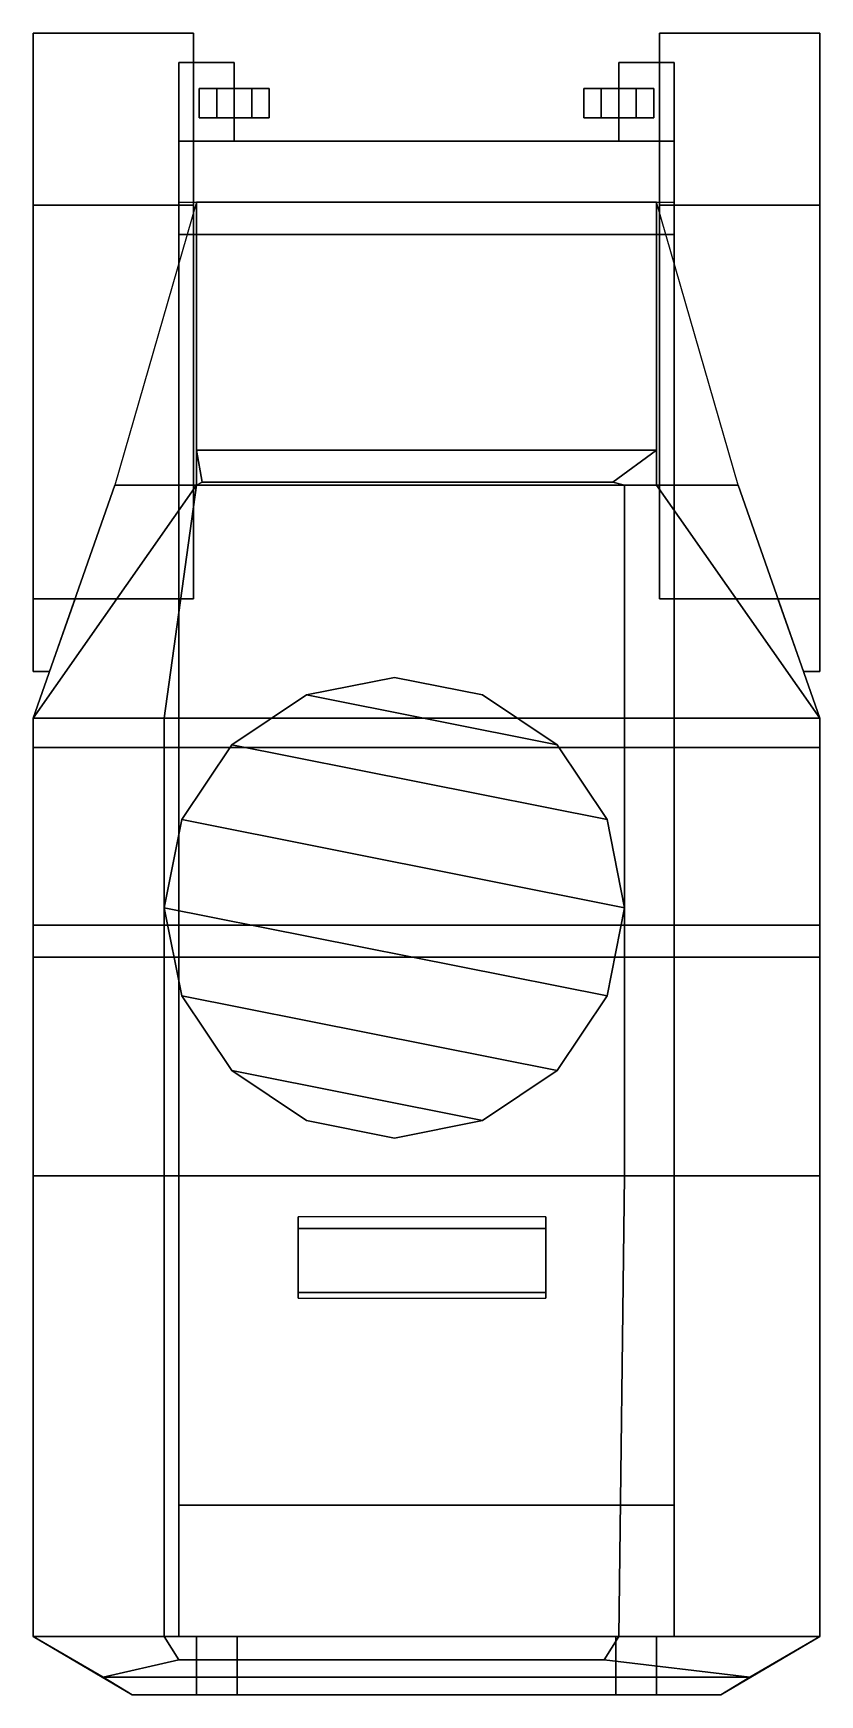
# Model space of a CAD drawing. Extents: x -1.35 to 1.35, y -2.95 to 2.75.
import ezdxf

# ---------------------------------------------------------------- set-up
doc = ezdxf.new("R2010")
doc.units = 0
doc.layers.get('0').update_dxf_attribs({"linetype": 'CONTINUOUS'})
doc.layers.add('MUDGUARDS', color=6, linetype='CONTINUOUS')

msp = doc.modelspace()

# ---------------------------------------------------------------- linework, layer by layer
for points in [[(-0.66, 2.65, 0.87), (-0.66, 2.65, 0.68), (-0.85, 2.65, 0.68), (-0.85, 2.65, 0.87)], [(-0.85, 2.65, 0.68), (-0.85, 2.38, 0.59), (-0.85, 2.38, 1.04), (-0.85, 2.65, 0.87)], [(-0.66, 2.65, 0.68), (-0.66, 2.38, 0.59), (-0.85, 2.38, 0.59), (-0.85, 2.65, 0.68)], [(-0.85, 2.65, 0.87), (-0.85, 2.38, 1.04), (-0.66, 2.38, 1.04), (-0.66, 2.65, 0.87)], [(-0.66, 2.38, 1.04), (-0.66, 2.38, 0.59), (-0.66, 2.65, 0.68), (-0.66, 2.65, 0.87)], [(0.85, 2.65, 0.87), (0.85, 2.65, 0.68), (0.66, 2.65, 0.68), (0.66, 2.65, 0.87)], [(0.85, 2.65, 0.68), (0.85, 2.38, 0.59), (0.66, 2.38, 0.59), (0.66, 2.65, 0.68)], [(0.66, 2.65, 0.87), (0.66, 2.38, 1.04), (0.85, 2.38, 1.04), (0.85, 2.65, 0.87)], [(0.66, 2.65, 0.68), (0.66, 2.38, 0.59), (0.66, 2.38, 1.04), (0.66, 2.65, 0.87)], [(0.85, 2.38, 1.04), (0.85, 2.38, 0.59), (0.85, 2.65, 0.68), (0.85, 2.65, 0.87)], [(-0.6, 2.56, 0.9861), (-0.72, 2.56, 0.9861), (-0.78, 2.56, 1.09), (-0.54, 2.56, 1.09)], [(-0.78, 2.56, 1.09), (-0.72, 2.56, 0.9861), (-0.72, 2.46, 0.9861), (-0.78, 2.46, 1.09)], [(-0.54, 2.56, 1.09), (-0.78, 2.56, 1.09), (-0.72, 2.56, 1.1939), (-0.6, 2.56, 1.1939)], [(-0.72, 2.56, 1.1939), (-0.78, 2.56, 1.09), (-0.78, 2.46, 1.09), (-0.72, 2.46, 1.1939)], [(-0.72, 2.56, 0.9861), (-0.6, 2.56, 0.9861), (-0.6, 2.46, 0.9861), (-0.72, 2.46, 0.9861)], [(-0.6, 2.56, 1.1939), (-0.72, 2.56, 1.1939), (-0.72, 2.46, 1.1939), (-0.6, 2.46, 1.1939)], [(-0.6, 2.56, 0.9861), (-0.54, 2.56, 1.09), (-0.54, 2.46, 1.09), (-0.6, 2.46, 0.9861)], [(-0.54, 2.56, 1.09), (-0.6, 2.56, 1.1939), (-0.6, 2.46, 1.1939), (-0.54, 2.46, 1.09)], [(0.6, 2.56, 1.1939), (0.54, 2.56, 1.09), (0.54, 2.46, 1.09), (0.6, 2.46, 1.1939)], [(0.54, 2.56, 1.09), (0.6, 2.56, 0.9861), (0.6, 2.46, 0.9861), (0.54, 2.46, 1.09)], [(0.78, 2.56, 1.09), (0.54, 2.56, 1.09), (0.6, 2.56, 1.1939), (0.72, 2.56, 1.1939)], [(0.72, 2.56, 0.9861), (0.6, 2.56, 0.9861), (0.54, 2.56, 1.09), (0.78, 2.56, 1.09)], [(0.72, 2.56, 1.1939), (0.6, 2.56, 1.1939), (0.6, 2.46, 1.1939), (0.72, 2.46, 1.1939)], [(0.6, 2.56, 0.9861), (0.72, 2.56, 0.9861), (0.72, 2.46, 0.9861), (0.6, 2.46, 0.9861)], [(0.78, 2.56, 1.09), (0.72, 2.56, 1.1939), (0.72, 2.46, 1.1939), (0.78, 2.46, 1.09)], [(0.72, 2.56, 0.9861), (0.78, 2.56, 1.09), (0.78, 2.46, 1.09), (0.72, 2.46, 0.9861)], [(-0.54, 2.46, 1.09), (-0.78, 2.46, 1.09), (-0.72, 2.46, 0.9861), (-0.6, 2.46, 0.9861)], [(-0.6, 2.46, 1.1939), (-0.72, 2.46, 1.1939), (-0.78, 2.46, 1.09), (-0.54, 2.46, 1.09)], [(0.72, 2.46, 1.1939), (0.6, 2.46, 1.1939), (0.54, 2.46, 1.09), (0.78, 2.46, 1.09)], [(0.78, 2.46, 1.09), (0.54, 2.46, 1.09), (0.6, 2.46, 0.9861), (0.72, 2.46, 0.9861)], [(-0.85, 2.06, 0.48), (-0.85, -2.3, 0.48), (-0.85, -2.75, 0.59), (-0.85, 2.38, 0.59)], [(0.85, 2.38, 0.59), (0.85, 2.06, 0.48), (-0.85, 2.06, 0.48), (-0.85, 2.38, 0.59)], [(-0.85, 2.38, 0.59), (-0.85, -2.75, 0.59), (-0.85, -2.75, 1.04), (-0.85, 2.38, 1.04)], [(-0.85, 2.38, 1.04), (-0.85, -2.75, 1.04), (-0.85, -2.75, 1.18), (-0.85, 2.17, 1.18)], [(0.85, 2.17, 1.18), (0.85, 2.38, 1.04), (-0.85, 2.38, 1.04), (-0.85, 2.17, 1.18)], [(0.66, 2.38, 1.04), (0.66, 2.38, 0.59), (-0.66, 2.38, 0.59), (-0.66, 2.38, 1.04)], [(0.85, -2.75, 0.59), (0.85, -2.3, 0.48), (0.85, 2.06, 0.48), (0.85, 2.38, 0.59)], [(0.85, -2.75, 1.04), (0.85, -2.75, 0.59), (0.85, 2.38, 0.59), (0.85, 2.38, 1.04)], [(0.85, -2.75, 1.18), (0.85, -2.75, 1.04), (0.85, 2.38, 1.04), (0.85, 2.17, 1.18)], [(-0.79, 2.17, 1.18), (-1.07, 1.2, 1.18), (-0.79, 1.2, 1.74), (-0.79, 1.32, 1.74)], [(0.79, 1.32, 1.74), (0.79, 2.17, 1.18), (-0.79, 2.17, 1.18), (-0.79, 1.32, 1.74)], [(0.79, 1.2, 1.74), (1.07, 1.2, 1.18), (0.79, 2.17, 1.18), (0.79, 1.32, 1.74)], [(-1.35, 2.16, 1.18), (-1.35, 0.81, 1.18), (-1.35, 0.81, 1.41), (-1.35, 2.16, 1.41)], [(-1.35, 2.16, 1.41), (-1.35, 0.81, 1.41), (-0.8, 0.81, 1.41), (-0.8, 2.16, 1.41)], [(-0.8, 2.16, 1.41), (-0.8, 2.16, 1.18), (-1.35, 2.16, 1.18), (-1.35, 2.16, 1.41)], [(-0.8, 2.16, 1.18), (-0.8, 0.81, 1.18), (-1.35, 0.81, 1.18), (-1.35, 2.16, 1.18)], [(-0.8, 0.81, 1.41), (-0.8, 0.81, 1.18), (-0.8, 2.16, 1.18), (-0.8, 2.16, 1.41)], [(1.35, 2.16, 1.41), (1.35, 2.16, 1.18), (0.8, 2.16, 1.18), (0.8, 2.16, 1.41)], [(0.8, 2.16, 1.18), (0.8, 0.81, 1.18), (0.8, 0.81, 1.41), (0.8, 2.16, 1.41)], [(1.35, 2.16, 1.18), (1.35, 0.81, 1.18), (0.8, 0.81, 1.18), (0.8, 2.16, 1.18)], [(0.8, 2.16, 1.41), (0.8, 0.81, 1.41), (1.35, 0.81, 1.41), (1.35, 2.16, 1.41)], [(1.35, 0.81, 1.41), (1.35, 0.81, 1.18), (1.35, 2.16, 1.18), (1.35, 2.16, 1.41)], [(0.85, 2.06, 0.48), (0.85, -2.3, 0.48), (-0.85, -2.3, 0.48), (-0.85, 2.06, 0.48)], [(-0.79, 1.32, 1.74), (-0.79, 1.2, 1.74), (-0.79, 1.2, 1.84), (-0.77, 1.21, 1.84)], [(0.64, 1.21, 1.84), (0.79, 1.32, 1.74), (-0.79, 1.32, 1.74), (-0.77, 1.21, 1.84)], [(0.68, 1.2, 1.84), (0.79, 1.2, 1.74), (0.79, 1.32, 1.74), (0.64, 1.21, 1.84)], [(-1.07, 1.2, 1.18), (-1.35, 0.4, 1.18), (-1.35, 0.4, 1.74), (-0.79, 1.2, 1.74)], [(1.07, 1.2, 1.18), (1.35, 0.4, 1.18), (-1.35, 0.4, 1.18), (-1.07, 1.2, 1.18)], [(-0.79, 1.2, 1.74), (-1.35, 0.4, 1.74), (-0.9, 0.4, 1.84), (-0.79, 1.2, 1.84)], [(-0.79, 1.2, 1.84), (-0.9, 0.4, 1.84), (0.68, 0.4, 1.84), (0.68, 1.2, 1.84)], [(-0.77, 1.21, 1.84), (-0.79, 1.2, 1.84), (0.68, 1.2, 1.84), (0.64, 1.21, 1.84)], [(0.68, 0.4, 1.84), (1.35, 0.4, 1.74), (0.79, 1.2, 1.74), (0.68, 1.2, 1.84)], [(1.35, 0.4, 1.74), (1.35, 0.4, 1.18), (1.07, 1.2, 1.18), (0.79, 1.2, 1.74)], [(-1.35, 0.81, 1.41), (-1.35, 0.81, 1.18), (-0.8, 0.81, 1.18), (-0.8, 0.81, 1.41)], [(0.8, 0.81, 1.41), (0.8, 0.81, 1.18), (1.35, 0.81, 1.18), (1.35, 0.81, 1.41)], [(-0.11, 0.54, 1.84), (-0.4123, 0.4799, 1.84), (-0.4123, 0.4799, 1.87), (-0.11, 0.54, 1.87)], [(-0.4123, 0.4799, 1.87), (0.4486, 0.3086, 1.87), (0.1923, 0.4799, 1.87), (-0.11, 0.54, 1.87)], [(0.1923, 0.4799, 1.84), (-0.11, 0.54, 1.84), (-0.11, 0.54, 1.87), (0.1923, 0.4799, 1.87)], [(-0.4123, 0.4799, 1.84), (-0.6686, 0.3086, 1.84), (-0.6686, 0.3086, 1.87), (-0.4123, 0.4799, 1.87)], [(-0.6686, 0.3086, 1.87), (0.6199, 0.0523, 1.87), (0.4486, 0.3086, 1.87), (-0.4123, 0.4799, 1.87)], [(0.4486, 0.3086, 1.84), (0.1923, 0.4799, 1.84), (0.1923, 0.4799, 1.87), (0.4486, 0.3086, 1.87)], [(-1.35, 0.4, 1.18), (-1.35, -1.17, 1.18), (-1.35, -1.17, 1.74), (-1.35, 0.4, 1.74)], [(1.35, 0.4, 1.18), (1.35, 0.3, 1.1), (-1.35, 0.3, 1.1), (-1.35, 0.4, 1.18)], [(-1.35, 0.3, 1.1), (-1.35, -0.31, 1.1), (-1.35, -0.42, 1.18), (-1.35, 0.4, 1.18)], [(-1.35, 0.4, 1.18), (-1.35, -0.42, 1.18), (1.35, -0.42, 1.18), (1.35, 0.4, 1.18)], [(-1.35, 0.4, 1.74), (-1.35, -1.17, 1.74), (-0.9, -1.17, 1.84), (-0.9, 0.4, 1.84)], [(-0.9, 0.4, 1.84), (-0.9, -1.17, 1.84), (0.68, -1.17, 1.84), (0.68, 0.4, 1.84)], [(0.68, -1.17, 1.84), (1.35, -1.17, 1.74), (1.35, 0.4, 1.74), (0.68, 0.4, 1.84)], [(1.35, -1.17, 1.74), (1.35, -1.17, 1.18), (1.35, 0.4, 1.18), (1.35, 0.4, 1.74)], [(1.35, -0.42, 1.18), (1.35, -0.31, 1.1), (1.35, 0.3, 1.1), (1.35, 0.4, 1.18)], [(1.35, 0.3, 1.1), (1.35, -0.31, 1.1), (-1.35, -0.31, 1.1), (-1.35, 0.3, 1.1)], [(-0.6686, 0.3086, 1.84), (-0.8399, 0.0523, 1.84), (-0.8399, 0.0523, 1.87), (-0.6686, 0.3086, 1.87)], [(-0.8399, 0.0523, 1.87), (0.68, -0.25, 1.87), (0.6199, 0.0523, 1.87), (-0.6686, 0.3086, 1.87)], [(0.6199, 0.0523, 1.84), (0.4486, 0.3086, 1.84), (0.4486, 0.3086, 1.87), (0.6199, 0.0523, 1.87)], [(-0.8399, 0.0523, 1.84), (-0.9, -0.25, 1.84), (-0.9, -0.25, 1.87), (-0.8399, 0.0523, 1.87)], [(-0.9, -0.25, 1.87), (0.6199, -0.5523, 1.87), (0.68, -0.25, 1.87), (-0.8399, 0.0523, 1.87)], [(0.68, -0.25, 1.84), (0.6199, 0.0523, 1.84), (0.6199, 0.0523, 1.87), (0.68, -0.25, 1.87)], [(-0.9, -0.25, 1.84), (-0.8399, -0.5523, 1.84), (-0.8399, -0.5523, 1.87), (-0.9, -0.25, 1.87)], [(-0.8399, -0.5523, 1.87), (0.4486, -0.8086, 1.87), (0.6199, -0.5523, 1.87), (-0.9, -0.25, 1.87)], [(0.6199, -0.5523, 1.84), (0.68, -0.25, 1.84), (0.68, -0.25, 1.87), (0.6199, -0.5523, 1.87)], [(-1.35, -0.42, 1.18), (-1.35, -0.31, 1.1), (1.35, -0.31, 1.1), (1.35, -0.42, 1.18)], [(-0.8399, -0.5523, 1.84), (-0.6686, -0.8086, 1.84), (-0.6686, -0.8086, 1.87), (-0.8399, -0.5523, 1.87)], [(-0.6686, -0.8086, 1.87), (0.1923, -0.9799, 1.87), (0.4486, -0.8086, 1.87), (-0.8399, -0.5523, 1.87)], [(0.4486, -0.8086, 1.84), (0.6199, -0.5523, 1.84), (0.6199, -0.5523, 1.87), (0.4486, -0.8086, 1.87)], [(-0.6686, -0.8086, 1.84), (-0.4123, -0.9799, 1.84), (-0.4123, -0.9799, 1.87), (-0.6686, -0.8086, 1.87)], [(-0.4123, -0.9799, 1.87), (-0.11, -1.04, 1.87), (0.1923, -0.9799, 1.87), (-0.6686, -0.8086, 1.87)], [(0.1923, -0.9799, 1.84), (0.4486, -0.8086, 1.84), (0.4486, -0.8086, 1.87), (0.1923, -0.9799, 1.87)], [(-0.4123, -0.9799, 1.84), (-0.11, -1.04, 1.84), (-0.11, -1.04, 1.87), (-0.4123, -0.9799, 1.87)], [(-0.11, -1.04, 1.84), (0.1923, -0.9799, 1.84), (0.1923, -0.9799, 1.87), (-0.11, -1.04, 1.87)], [(-1.35, -1.17, 1.18), (-1.35, -2.75, 1.18), (-1.35, -2.75, 1.56), (-1.35, -1.17, 1.74)], [(1.35, -1.17, 1.18), (1.35, -2.75, 1.18), (-1.35, -2.75, 1.18), (-1.35, -1.17, 1.18)], [(-1.35, -1.17, 1.74), (-1.35, -2.75, 1.56), (-0.9, -2.75, 1.66), (-0.9, -1.17, 1.84)], [(-0.9, -1.17, 1.84), (-0.9, -2.75, 1.66), (0.66, -2.75, 1.66), (0.68, -1.17, 1.84)], [(0.66, -2.75, 1.66), (1.35, -2.75, 1.56), (1.35, -1.17, 1.74), (0.68, -1.17, 1.84)], [(1.35, -2.75, 1.56), (1.35, -2.75, 1.18), (1.35, -1.17, 1.18), (1.35, -1.17, 1.74)], [(-0.44, -1.31, 1.82), (-0.44, -1.59, 1.79), (-0.44, -1.57, 1.84), (-0.44, -1.35, 1.87)], [(0.41, -1.35, 1.87), (0.41, -1.31, 1.82), (-0.44, -1.31, 1.82), (-0.44, -1.35, 1.87)], [(0.41, -1.57, 1.84), (0.41, -1.59, 1.79), (0.41, -1.31, 1.82), (0.41, -1.35, 1.87)], [(-0.44, -1.35, 1.87), (-0.44, -1.57, 1.84), (0.41, -1.57, 1.84), (0.41, -1.35, 1.87)], [(-0.44, -1.57, 1.84), (-0.44, -1.59, 1.79), (0.41, -1.59, 1.79), (0.41, -1.57, 1.84)], [(-0.85, -2.75, 0.59), (-0.85, -2.3, 0.48), (0.85, -2.3, 0.48), (0.85, -2.75, 0.59)], [(-1.35, -2.75, 1.18), (-1.01, -2.95, 1.18), (-1.01, -2.95, 1.42), (-1.35, -2.75, 1.42)], [(-0.79, -2.75, 1.18), (-0.79, -2.95, 1.18), (-1.01, -2.95, 1.18), (-1.35, -2.75, 1.18)], [(-1.35, -2.75, 1.42), (-1.01, -2.95, 1.42), (-1.11, -2.89, 1.55), (-1.35, -2.75, 1.56)], [(-1.35, -2.75, 1.56), (-1.11, -2.89, 1.55), (-0.85, -2.83, 1.62), (-0.9, -2.75, 1.66)], [(-0.9, -2.75, 1.66), (-0.85, -2.83, 1.62), (0.61, -2.83, 1.62), (0.66, -2.75, 1.66)], [(-0.85, -2.75, 1.18), (-0.85, -2.75, 0.59), (0.85, -2.75, 0.59), (0.85, -2.75, 1.18)], [(-0.65, -2.75, 1.36), (-0.79, -2.75, 1.18), (0.79, -2.75, 1.18), (0.65, -2.75, 1.36)], [(-0.65, -2.95, 1.36), (-0.79, -2.95, 1.18), (-0.79, -2.75, 1.18), (-0.65, -2.75, 1.36)], [(0.65, -2.75, 1.36), (0.65, -2.95, 1.36), (-0.65, -2.95, 1.36), (-0.65, -2.75, 1.36)], [(0.61, -2.83, 1.62), (1.11, -2.89, 1.55), (1.35, -2.75, 1.56), (0.66, -2.75, 1.66)], [(0.79, -2.75, 1.18), (0.79, -2.95, 1.18), (0.65, -2.95, 1.36), (0.65, -2.75, 1.36)], [(1.35, -2.75, 1.18), (1.01, -2.95, 1.18), (0.79, -2.95, 1.18), (0.79, -2.75, 1.18)], [(1.11, -2.89, 1.55), (1.01, -2.95, 1.42), (1.35, -2.75, 1.42), (1.35, -2.75, 1.56)], [(1.01, -2.95, 1.42), (1.01, -2.95, 1.18), (1.35, -2.75, 1.18), (1.35, -2.75, 1.42)], [(-0.85, -2.83, 1.62), (-1.11, -2.89, 1.55), (1.11, -2.89, 1.55), (0.61, -2.83, 1.62)], [(-1.11, -2.89, 1.55), (-1.01, -2.95, 1.42), (1.01, -2.95, 1.42), (1.11, -2.89, 1.55)], [(-1.01, -2.95, 1.36), (-1.01, -2.95, 1.18), (-0.79, -2.95, 1.18), (-0.65, -2.95, 1.36)], [(-1.01, -2.95, 1.42), (-1.01, -2.95, 1.36), (1.01, -2.95, 1.36), (1.01, -2.95, 1.42)], [(0.65, -2.95, 1.36), (0.79, -2.95, 1.18), (1.01, -2.95, 1.18), (1.01, -2.95, 1.36)]]:
    msp.add_3dface(points)
at = {"layer": 'MUDGUARDS'}
for points in [[(-0.8, 2.16, 1.41), (-0.8, 2.75, 1.06), (-1.35, 2.75, 1.06), (-1.35, 2.16, 1.41)], [(-0.8, 2.75, 1.06), (-0.8, 2.16, 1.41), (-1.35, 2.16, 1.41), (-1.35, 2.75, 1.06)], [(-1.35, 2.16, 1.41), (-1.35, 2.75, 1.06), (-1.35, 2.7, 1.01), (-1.35, 2.16, 1.18)], [(-1.35, 2.75, 1.06), (-1.35, 2.16, 1.41), (-1.35, 2.16, 1.18), (-1.35, 2.7, 1.01)], [(-0.8, 2.16, 1.41), (-0.8, 2.75, 1.06), (-0.8, 2.65, 0.87), (-0.8, 2.16, 1.18)], [(-0.8, 2.75, 1.06), (-0.8, 2.16, 1.41), (-0.8, 2.16, 1.18), (-0.8, 2.65, 0.87)], [(0.8, 2.16, 1.41), (0.8, 2.75, 1.06), (0.8, 2.65, 0.87), (0.8, 2.16, 1.18)], [(0.8, 2.75, 1.06), (0.8, 2.16, 1.41), (0.8, 2.16, 1.18), (0.8, 2.65, 0.87)], [(0.8, 2.16, 1.41), (0.8, 2.75, 1.06), (1.35, 2.75, 1.06), (1.35, 2.16, 1.41)], [(0.8, 2.75, 1.06), (0.8, 2.16, 1.41), (1.35, 2.16, 1.41), (1.35, 2.75, 1.06)], [(1.35, 2.16, 1.41), (1.35, 2.75, 1.06), (1.35, 2.7, 1.01), (1.35, 2.16, 1.18)], [(1.35, 2.75, 1.06), (1.35, 2.16, 1.41), (1.35, 2.16, 1.18), (1.35, 2.7, 1.01)], [(-1.294, 0.56, 1.18), (-1.2065, 0.81, 1.18), (-1.35, 0.81, 1.18), (-1.35, 0.56, 1.18)], [(-1.2065, 0.81, 1.18), (-1.294, 0.56, 1.18), (-1.35, 0.56, 1.18), (-1.35, 0.81, 1.18)], [(1.294, 0.56, 1.18), (1.2065, 0.81, 1.18), (1.35, 0.81, 1.18), (1.35, 0.56, 1.18)], [(1.2065, 0.81, 1.18), (1.294, 0.56, 1.18), (1.35, 0.56, 1.18), (1.35, 0.81, 1.18)]]:
    msp.add_3dface(points, dxfattribs=at)

doc.saveas('drawing.dxf')
